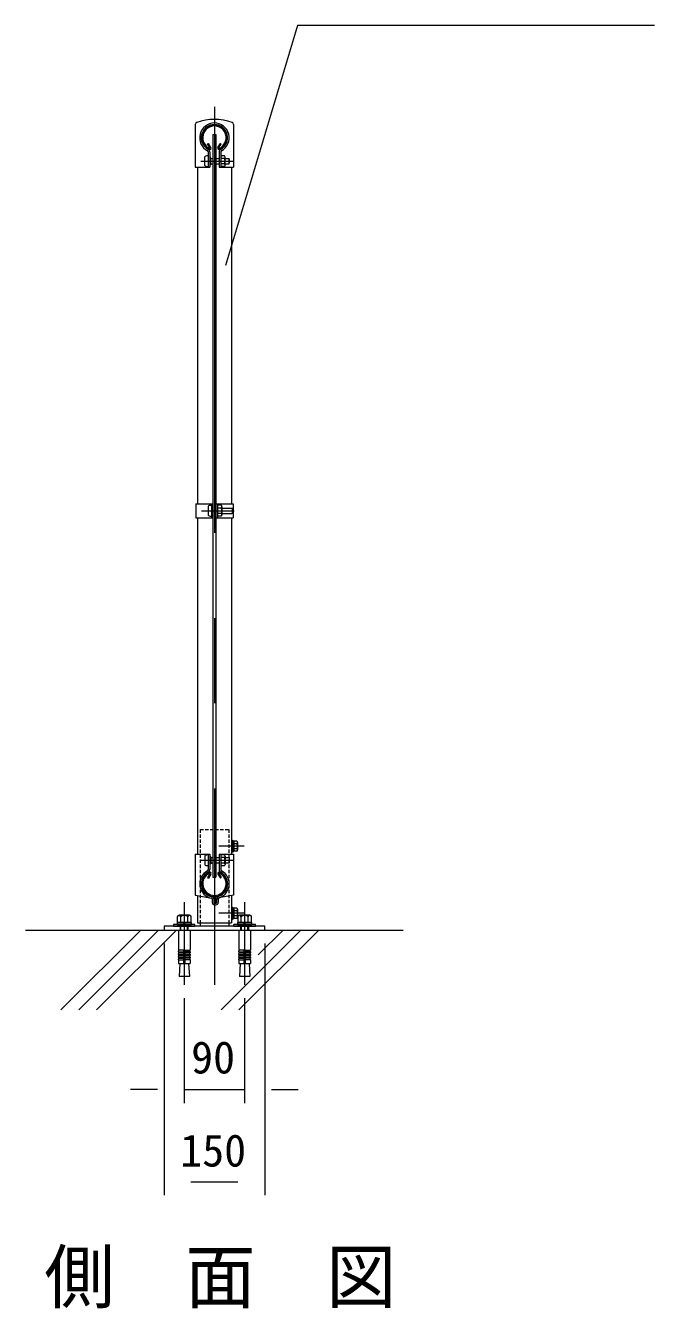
# Model space of a CAD drawing. Units: millimetres, scale not verified. Extents: x -4200 to 4200, y -2970 to 2970.
# Drawn here: x -325 to 612, y 96 to 2008 of the extents above; entities that cross this region are included whole.
import ezdxf
from ezdxf.enums import TextEntityAlignment as Align

# ---------------------------------------------------------------- set-up
doc = ezdxf.new("R2010")
doc.units = ezdxf.units.MM
doc.header["$LTSCALE"] = 20
doc.linetypes.add('USER1', pattern=[50.8, 31.75, -6.35, 6.35, -6.35])
doc.linetypes.add('USER2', pattern=[0.375, 0.25, -0.125])
for name, color, linetype, lineweight in [('0-0_D-BMK', 2, 'USER1', 13), ('0-1_D-STR1', 1, 'Continuous', 18), ('0-2_D-STR-DIM', 7, 'Continuous', 9), ('0-5_D-STR3', 3, 'Continuous', 13), ('0-7_D-STR-TXT', 7, 'Continuous', 9), ('0-C_D-STR4', 7, 'Continuous', 9), ('0-D_D-DCR-HCH', 7, 'Continuous', 9)]:
    doc.layers.add(name, color=color, linetype=linetype, lineweight=lineweight)
doc.layers.add('0-4_D-TTL-TXT', color=7, linetype='Continuous')
doc.styles.add('ＭＳ ゴシック', font='')
doc.styles.get('ＭＳ ゴシック').set_extended_font_data('MS Gothic')

msp = doc.modelspace()

# ---------------------------------------------------------------- linework, layer by layer
at = {"layer": '0-0_D-BMK'}
for p, q in [((-43.67, 1887.06), (-43.67, 578.6)), ((-64, 1806.01), (-15.12, 1806.01)), ((-62.95, 1285.01), (-14.07, 1285.01)), ((0.7, 785), (-37.24, 785)), ((-64, 764), (-15.12, 764)), ((-88.67, 701.6), (-88.67, 578.6)), ((1.33, 701.6), (1.33, 578.6)), ((0.7, 684.96), (-37.24, 684.96))]:
    msp.add_line(p, q, dxfattribs=at)
at = {"layer": '0-1_D-STR1'}
for p, q in [((-53.85, 1831.75), (-52.47, 1832.55)), ((-50.35, 1825.67), (-53.85, 1831.75)), ((-48.96, 1826.47), (-52.47, 1832.55)), ((-38.39, 1826.47), (-34.88, 1832.55)), ((-37, 1825.67), (-33.49, 1831.75)), ((-33.49, 1831.75), (-34.88, 1832.55)), ((-69.07, 1797), (-69.07, 1295.51)), ((-18.27, 1797), (-18.27, 1295.51)), ((-69.07, 1274.51), (-69.07, 773)), ((-18.27, 1274.51), (-18.27, 773)), ((-50.35, 744.33), (-53.85, 738.25)), ((-53.85, 738.25), (-52.47, 737.45)), ((-48.96, 743.53), (-52.47, 737.45)), ((-38.39, 743.53), (-34.88, 737.45)), ((-37, 744.33), (-33.49, 738.25)), ((-33.49, 738.25), (-34.88, 737.45)), ((-69.07, 711.33), (-69.07, 671)), ((-18.27, 711.33), (-18.27, 671)), ((-69.07, 671), (-18.27, 671))]:
    msp.add_line(p, q, dxfattribs=at)
for centre, radius, start, end in [((-43.67, 1841), 19.05, 294.32478, 245.67522), ((-43.67, 1841), 17.45, 294.32478, 245.67522), ((-50.69, 1825.47), 2, 245.67522, 30), ((-50.69, 1825.47), 0.401, 245.67522, 30), ((-36.65, 1825.47), 2, 150, 294.32478), ((-36.65, 1825.47), 0.401, 150, 294.32478), ((-43.67, 729), 19.05, 114.32478, 65.67522), ((-50.69, 744.53), 2, 330, 114.32478), ((-36.65, 744.53), 2, 65.67522, 210), ((-43.67, 729), 17.45, 114.32478, 65.67522), ((-50.69, 744.53), 0.401, 330, 114.32478), ((-36.65, 744.53), 0.401, 65.67522, 210)]:
    msp.add_arc(centre, radius, start, end, dxfattribs=at)
at = {"layer": '0-2_D-STR-DIM'}
for p, q in [((-118.67, 640), (-118.67, 264.99)), ((31.33, 640), (31.33, 264.99)), ((-88.67, 558.6), (-88.67, 402.17)), ((1.33, 558.6), (1.33, 402.17)), ((-128.67, 422.17), (-168.67, 422.17)), ((-88.67, 422.17), (1.33, 422.17)), ((41.33, 422.17), (81.33, 422.17)), ((-78.67, 284.99), (-8.67, 284.99))]:
    msp.add_line(p, q, dxfattribs=at)
at = {"layer": '0-5_D-STR3'}
for p, q in [((-15.12, 1860.69), (-15.12, 1797)), ((-45.92, 1846), (-41.42, 1846)), ((-45.92, 1846), (-45.92, 739)), ((-41.42, 1846), (-41.42, 739)), ((-52.97, 1819.83), (-52.97, 1797)), ((-50.67, 1819.83), (-50.67, 1797)), ((-36.67, 1819.83), (-36.67, 1797)), ((-34.37, 1819.83), (-34.37, 1797)), ((-57.77, 1799.51), (-57.77, 1812.51)), ((-48.97, 1811.33), (-50.67, 1811.33)), ((-48.97, 1800.69), (-50.67, 1800.69)), ((-48.97, 1800.69), (-48.97, 1811.33)), ((-48.97, 1810.01), (-45.92, 1810.01)), ((-48.97, 1802.01), (-45.92, 1802.01)), ((-41.42, 1810.01), (-36.67, 1810.01)), ((-41.42, 1802.01), (-36.67, 1802.01)), ((-28.87, 1814.11), (-34.37, 1814.11)), ((-28.87, 1810.06), (-34.37, 1810.06)), ((-28.87, 1801.96), (-34.37, 1801.96)), ((-28.87, 1797.91), (-34.37, 1797.91)), ((-27.87, 1800.1), (-27.87, 1812.05)), ((-27.87, 1810.01), (-21.97, 1810.01)), ((-27.87, 1802.01), (-21.97, 1802.01)), ((-21.97, 1802.01), (-21.97, 1810.01)), ((-36.67, 1797), (-15.12, 1797)), ((-71.37, 1295.51), (-45.92, 1295.51)), ((-53.02, 1291.51), (-53.02, 1278.51)), ((-48.22, 1295.51), (-48.22, 1274.51)), ((-48.22, 1293.01), (-48.22, 1277.01)), ((-48.22, 1291.21), (-48.22, 1278.81)), ((-41.42, 1295.51), (-15.97, 1295.51)), ((-39.12, 1295.51), (-39.12, 1274.51)), ((-33.62, 1293.11), (-39.12, 1293.11)), ((-39.12, 1293.11), (-39.12, 1276.91)), ((-39.12, 1291.21), (-39.12, 1278.81)), ((-33.62, 1289.06), (-39.12, 1289.06)), ((-33.62, 1280.96), (-39.12, 1280.96)), ((-32.62, 1290.92), (-32.62, 1278.97)), ((-32.62, 1289.01), (-17.22, 1289.01)), ((-32.62, 1281.01), (-17.22, 1281.01)), ((-17.22, 1289.01), (-17.22, 1281.01)), ((-15.97, 1295.51), (-15.97, 1274.51)), ((-41.42, 1274.51), (-15.97, 1274.51)), ((-33.62, 1276.91), (-39.12, 1276.91)), ((-18.27, 794), (-16.67, 794)), ((-16.67, 794), (-16.67, 776)), ((-10.25, 792.5), (-14.67, 792.5)), ((-14.67, 792.5), (-14.67, 777.5)), ((-10.25, 788.76), (-14.67, 788.76)), ((-9.17, 790.63), (-9.17, 779.37)), ((-72.22, 773), (-72.22, 711.91)), ((-72.22, 773), (-50.67, 773)), ((-57.77, 770.5), (-57.77, 757.5)), ((-52.97, 773), (-52.97, 750.17)), ((-50.67, 773), (-50.67, 750.17)), ((-48.97, 769.32), (-50.67, 769.32)), ((-48.97, 769.32), (-48.97, 758.68)), ((-48.97, 768), (-45.92, 768)), ((-41.42, 768), (-36.67, 768)), ((-36.67, 773), (-36.67, 750.17)), ((-36.67, 773), (-15.12, 773)), ((-34.37, 773), (-34.37, 750.17)), ((-28.87, 772.1), (-34.37, 772.1)), ((-28.87, 768.05), (-34.37, 768.05)), ((-27.87, 769.92), (-27.87, 757.96)), ((-27.87, 768), (-21.97, 768)), ((-21.97, 768), (-21.97, 760)), ((-15.12, 773), (-15.12, 711.91)), ((-10.25, 781.24), (-14.67, 781.24)), ((-10.25, 777.5), (-14.67, 777.5)), ((-48.97, 758.68), (-50.67, 758.68)), ((-48.97, 760), (-45.92, 760)), ((-41.42, 760), (-36.67, 760)), ((-28.87, 759.95), (-34.37, 759.95)), ((-28.87, 755.9), (-34.37, 755.9)), ((-27.87, 760), (-21.97, 760)), ((-45.92, 739), (-41.42, 739)), ((-72.22, 711.91), (-47.78, 707.39)), ((-15.12, 711.91), (-39.56, 707.39)), ((-46.97, 706.41), (-46.97, 701)), ((-44.67, 706.41), (-44.67, 701)), ((-43.67, 700), (-41.37, 700)), ((-43.67, 697.7), (-41.37, 697.7)), ((-42.67, 706.41), (-42.67, 701.5)), ((-42.67, 701.5), (-40.37, 701.5)), ((-40.37, 706.41), (-40.37, 701)), ((-40.37, 706.41), (-38.07, 706.41)), ((-38.07, 706.41), (-38.07, 701)), ((-18.27, 693.96), (-16.67, 693.96)), ((-16.67, 693.96), (-16.67, 675.96)), ((-10.25, 692.46), (-14.67, 692.46)), ((-14.67, 692.46), (-14.67, 677.46)), ((-10.25, 688.72), (-14.67, 688.72)), ((-9.17, 690.59), (-9.17, 679.34)), ((-65.02, 671), (-65.02, 666)), ((-22.32, 671), (-22.32, 666)), ((-10.25, 681.21), (-14.67, 681.21)), ((-10.25, 677.46), (-14.67, 677.46)), ((-97.32, 660), (-80.02, 660)), ((-7.32, 660), (9.98, 660))]:
    msp.add_line(p, q, dxfattribs=at)
at = {"layer": '0-5_D-STR3', "linetype": 'USER2'}
for p, q in [((-65.02, 810), (-65.02, 671)), ((-65.02, 810), (-22.32, 810)), ((-22.32, 810), (-22.32, 671))]:
    msp.add_line(p, q, dxfattribs=at)
at = {"layer": '0-5_D-STR3', "lineweight": 18}
for p, q in [((-77.92, 671.3), (-99.42, 671.3)), ((-99.42, 671.3), (-99.42, 668.3)), ((-99.06, 679.6), (-99.06, 671.3)), ((-99.06, 671.3), (-78.28, 671.3)), ((-80.88, 682.1), (-96.47, 682.1)), ((-94.67, 682.1), (-82.67, 682.1)), ((-93.87, 671.3), (-93.87, 679.6)), ((-90.17, 671.3), (-89.37, 668.3)), ((-87.17, 668.3), (-87.98, 671.3)), ((-83.48, 671.3), (-83.48, 679.6)), ((-78.28, 671.3), (-78.28, 679.6)), ((-77.92, 668.3), (-77.92, 671.3)), ((12.08, 671.3), (-9.42, 671.3)), ((-9.42, 671.3), (-9.42, 668.3)), ((-9.06, 679.6), (-9.06, 671.3)), ((-9.06, 671.3), (11.72, 671.3)), ((9.12, 682.1), (-6.47, 682.1)), ((-4.67, 682.1), (7.33, 682.1)), ((-3.87, 671.3), (-3.87, 679.6)), ((-0.17, 671.3), (0.63, 668.3)), ((2.83, 668.3), (2.02, 671.3)), ((6.52, 671.3), (6.52, 679.6)), ((11.72, 671.3), (11.72, 679.6)), ((12.08, 668.3), (12.08, 671.3)), ((-104.67, 668.3), (-104.67, 666)), ((-72.67, 668.3), (-104.67, 668.3)), ((-104.67, 666), (-72.67, 666)), ((-99.42, 668.3), (-77.92, 668.3)), ((-97.32, 660), (-97.32, 629.96)), ((-94.67, 666), (-94.67, 660)), ((-93.59, 660), (-93.59, 666)), ((-83.75, 660), (-83.75, 666)), ((-82.67, 660), (-82.67, 666)), ((-80.02, 660), (-80.02, 629.96)), ((-72.67, 666), (-72.67, 668.3)), ((17.33, 668.3), (-14.67, 668.3)), ((-14.67, 666), (-14.67, 668.3)), ((-14.67, 666), (17.33, 666)), ((-9.42, 668.3), (12.08, 668.3)), ((-7.32, 660), (-7.32, 629.96)), ((-4.67, 666), (-4.67, 660)), ((-3.59, 660), (-3.59, 666)), ((6.25, 660), (6.25, 666)), ((7.33, 660), (7.33, 666)), ((9.98, 660), (9.98, 629.96)), ((17.33, 666), (17.33, 668.3)), ((-89.67, 629.96), (-97.32, 629.96)), ((-97.32, 627.46), (-96.89, 629.92)), ((-97.32, 627.46), (-89.67, 627.46)), ((-97.32, 627.46), (-97.32, 625.96)), ((-97.32, 625.96), (-89.67, 625.96)), ((-97.32, 623.46), (-96.89, 625.92)), ((-97.32, 623.46), (-89.67, 623.46)), ((-97.32, 623.46), (-97.32, 621.96)), ((-97.32, 621.96), (-89.67, 621.96)), ((-97.32, 619.46), (-96.89, 621.92)), ((-97.32, 619.46), (-89.67, 619.46)), ((-97.32, 619.46), (-97.32, 617.96)), ((-97.32, 615.5), (-96.89, 617.96)), ((-97.32, 617.96), (-89.67, 617.96)), ((-97.32, 615.5), (-89.67, 615.5)), ((-97.32, 615.5), (-97.32, 610)), ((-89.67, 629.96), (-89.67, 610)), ((-87.67, 629.96), (-80.02, 629.96)), ((-87.67, 629.96), (-87.67, 610)), ((-80.02, 627.46), (-87.67, 627.46)), ((-80.02, 625.96), (-87.67, 625.96)), ((-80.02, 623.46), (-87.67, 623.46)), ((-80.02, 621.96), (-87.67, 621.96)), ((-80.02, 619.46), (-87.67, 619.46)), ((-80.02, 617.96), (-87.67, 617.96)), ((-80.02, 615.5), (-87.67, 615.5)), ((-80.02, 627.46), (-80.46, 629.92)), ((-80.02, 623.46), (-80.46, 625.92)), ((-80.02, 619.46), (-80.46, 621.92)), ((-80.02, 615.5), (-80.46, 617.96)), ((-80.02, 627.46), (-80.02, 625.96)), ((-80.02, 623.46), (-80.02, 621.96)), ((-80.02, 619.46), (-80.02, 617.96)), ((-80.02, 615.5), (-80.02, 610)), ((0.33, 629.96), (-7.32, 629.96)), ((-7.32, 627.46), (-6.89, 629.92)), ((-7.32, 627.46), (0.33, 627.46)), ((-7.32, 627.46), (-7.32, 625.96)), ((-7.32, 625.96), (0.33, 625.96)), ((-7.32, 623.46), (-6.89, 625.92)), ((-7.32, 623.46), (0.33, 623.46)), ((-7.32, 623.46), (-7.32, 621.96)), ((-7.32, 621.96), (0.33, 621.96)), ((-7.32, 619.46), (-6.89, 621.92)), ((-7.32, 619.46), (0.33, 619.46)), ((-7.32, 619.46), (-7.32, 617.96)), ((-7.32, 615.5), (-6.89, 617.96)), ((-7.32, 617.96), (0.33, 617.96)), ((-7.32, 615.5), (0.33, 615.5)), ((-7.32, 615.5), (-7.32, 610)), ((0.33, 629.96), (0.33, 610)), ((2.33, 629.96), (9.98, 629.96)), ((2.33, 629.96), (2.33, 610)), ((9.98, 627.46), (2.33, 627.46)), ((9.98, 625.96), (2.33, 625.96)), ((9.98, 623.46), (2.33, 623.46)), ((9.98, 621.96), (2.33, 621.96)), ((9.98, 619.46), (2.33, 619.46)), ((9.98, 617.96), (2.33, 617.96)), ((9.98, 615.5), (2.33, 615.5)), ((9.98, 627.46), (9.54, 629.92)), ((9.98, 623.46), (9.54, 625.92)), ((9.98, 619.46), (9.54, 621.92)), ((9.98, 615.5), (9.54, 617.96)), ((9.98, 627.46), (9.98, 625.96)), ((9.98, 623.46), (9.98, 621.96)), ((9.98, 619.46), (9.98, 617.96)), ((9.98, 615.5), (9.98, 610)), ((-97.32, 610), (-80.02, 610)), ((-95.17, 610), (-96.25, 590.9)), ((-82.18, 610), (-81.09, 590.9)), ((-7.32, 610), (9.98, 610)), ((-5.17, 610), (-6.25, 590.9)), ((7.82, 610), (8.91, 590.9)), ((-81.09, 590.9), (-96.25, 590.9)), ((8.91, 590.9), (-6.25, 590.9))]:
    msp.add_line(p, q, dxfattribs=at)
at = {"layer": '0-5_D-STR3'}
for points in [[(-72.22, 1860.69), (-72.22, 1797), (-50.67, 1797)], [(-71.37, 1295.51), (-71.37, 1274.51), (-45.92, 1274.51)], [(-18.27, 794), (-18.27, 776), (-16.67, 776)], [(-18.27, 693.96), (-18.27, 675.96), (-16.67, 675.96)]]:
    msp.add_lwpolyline(points, dxfattribs=at)
for points in [[(-14.67, 792.7), (-16.67, 792.7), (-16.67, 777.3), (-14.67, 777.3)], [(-14.67, 692.66), (-16.67, 692.66), (-16.67, 677.26), (-14.67, 677.26)], [(-118.67, 660), (31.33, 660), (31.33, 666), (-118.67, 666)]]:
    msp.add_lwpolyline(points, close=True, dxfattribs=at)
for centre, radius, start, end in [((-68.92, 1860.69), 3.3, 109.21688, 180), ((-43.68, 1788.27), 80, 70.77586, 109.21688), ((-43.67, 1841), 22, 298.0884, 241.9116), ((-43.67, 1841), 19.7, 298.0884, 241.9116), ((-18.42, 1860.69), 3.3, 0, 70.77586), ((-54.97, 1819.83), 2, 0, 61.9116), ((-54.97, 1819.83), 4.3, 0, 61.9116), ((-32.37, 1819.83), 4.3, 118.0884, 180), ((-32.37, 1819.83), 2, 118.0884, 180), ((-30.42, 1812.09), 2.55, 307.42505, 52.57495), ((-36.57, 1806.01), 8.7, 332.26063, 27.73937), ((-30.41, 1799.94), 2.54, 307.21089, 52.78911), ((-29.47, 1806.01), 8.5, 331.92751, 28.07249), ((-35.16, 1291.08), 2.54, 307.21089, 52.78911), ((-41.32, 1285.01), 8.7, 332.26063, 27.73937), ((-35.17, 1278.93), 2.55, 307.42505, 52.57495), ((-24.72, 1285.01), 8.5, 331.92751, 28.07249), ((-11.33, 790.63), 2.16, 300, 60), ((-16.25, 785), 7.08, 327.93138, 32.06862), ((-30.41, 770.07), 2.54, 307.21089, 52.78911), ((-36.57, 764), 8.7, 332.26063, 27.73937), ((-29.47, 764), 8.5, 331.92751, 28.07249), ((-11.33, 779.37), 2.16, 300, 60), ((-43.67, 729), 22, 118.0884, 259.22478), ((-43.67, 729), 19.7, 118.0884, 259.22478), ((-54.97, 750.17), 2, 298.0884, 0), ((-54.97, 750.17), 4.3, 298.0884, 0), ((-43.67, 729), 19.7, 280.77522, 61.9116), ((-43.67, 729), 22, 280.77522, 61.9116), ((-32.37, 750.17), 4.3, 180, 241.9116), ((-32.37, 750.17), 2, 180, 241.9116), ((-30.42, 757.92), 2.55, 307.42505, 52.57495), ((-47.97, 706.41), 1, 0, 79.22478), ((-47.97, 706.41), 3.3, 0, 79.22478), ((-39.37, 706.41), 3.3, 100.77522, 180), ((-39.37, 706.41), 1, 100.77522, 180), ((-43.67, 701), 3.3, 180, 270), ((-43.67, 701), 1, 180, 270), ((-41.37, 701), 3.3, 270, 0), ((-41.37, 701), 1, 270, 0), ((-11.33, 690.59), 2.16, 300, 60), ((-16.25, 684.96), 7.08, 327.93138, 32.06862), ((-11.33, 679.34), 2.16, 300, 60)]:
    msp.add_arc(centre, radius, start, end, dxfattribs=at)
at = {"layer": '0-5_D-STR3', "lineweight": 18}
for centre, radius, start, end in [((-96.47, 679.5), 2.6, 2.20423, 177.79577), ((-88.67, 675.45), 6.65, 38.61324, 141.38676), ((-80.88, 679.5), 2.6, 2.20423, 177.79577), ((-6.47, 679.5), 2.6, 2.20423, 177.79577), ((1.33, 675.45), 6.65, 38.61324, 141.38676), ((9.12, 679.5), 2.6, 2.20423, 177.79577), ((-88.67, 629.96), 1, 0, 180), ((1.33, 629.96), 1, 0, 180)]:
    msp.add_arc(centre, radius, start, end, dxfattribs=at)
at = {"layer": '0-5_D-STR3'}
for centre, start_param, end_param in [((-52.97, 1812.51), 1.5707963, 3.1415927), ((-52.97, 1799.51), 3.1415927, 4.712389), ((-48.22, 1291.51), 1.5707963, 3.1415927), ((-48.22, 1278.51), 3.1415927, 4.712389), ((-52.97, 770.5), 1.5707963, 3.1415927), ((-52.97, 757.5), 3.1415927, 4.712389)]:
    msp.add_ellipse(centre, major_axis=(4.8, 0), ratio=0.3125, start_param=start_param, end_param=end_param, dxfattribs=at)
at = {"layer": '0-7_D-STR-TXT'}
msp.add_lwpolyline([(611.94, 2008), (80.28, 2008), (-27, 1650.38)], dxfattribs=at)
at = {"layer": '0-C_D-STR4'}
msp.add_line((-325.05, 660), (237.71, 660), dxfattribs=at)
at = {"layer": '0-D_D-DCR-HCH'}
for p, q in [((-272.49, 540.94), (-153.43, 660)), ((-245.98, 540.94), (-126.91, 660)), ((-219.46, 540.94), (-100.4, 660)), ((-33.84, 540.94), (85.22, 660)), ((-7.33, 540.94), (111.73, 660)), ((21.62, 622.92), (58.7, 660))]:
    msp.add_line(p, q, dxfattribs=at)

# ---------------------------------------------------------------- texts
at = {"layer": '0-2_D-STR-DIM', "style": 'ＭＳ ゴシック'}
for s, p in [('90', (-78.42, 431.84)), ('150', (-94.6, 293.13))]:
    msp.add_text(s, height=48.09, dxfattribs=at).set_placement(p, align=Align.BOTTOM_LEFT)
at = {"layer": '0-4_D-TTL-TXT', "style": 'ＭＳ ゴシック'}
msp.add_text('側\u3000面\u3000図', height=76.98, dxfattribs=at).set_placement((-297.37, 81.61), align=Align.BOTTOM_LEFT)

doc.saveas('drawing.dxf')
